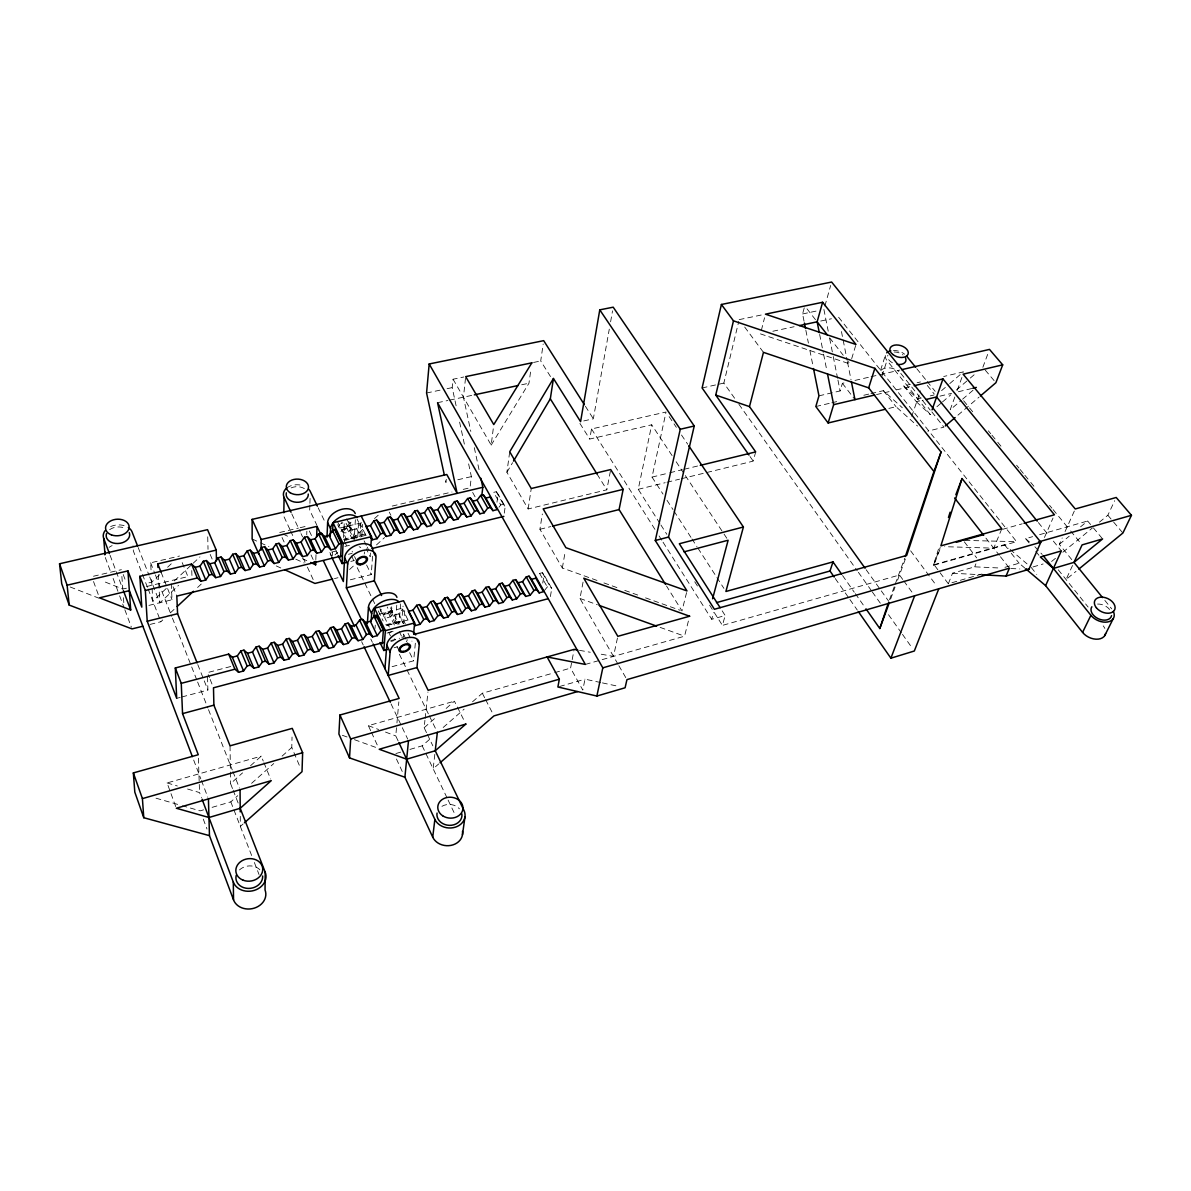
<?xml version="1.0" encoding="UTF-8"?>
<svg xmlns="http://www.w3.org/2000/svg" width="1191" height="1191" viewBox="0 0 1191 1191"><rect width="100%" height="100%" fill="white"/><g stroke="black" fill="none" stroke-linecap="round" stroke-linejoin="round"><path stroke-width="0.75" stroke-dasharray="5 3.75" d="M299.283 765.232L291.78 747.457L292.033 737.05M306.742 534.744L306.846 531.275M309.868 505.088L309.705 510.195L316.702 524.844M309.913 503.391L310.136 496.587M315.823 559.636L316.017 554.44M332.319 555.691L332.468 552.311M343.529 537.528L344.244 523.43M355.365 519.708L354.218 539.836L346.06 523.221M357.732 536.739L358.58 522.105A14.858 9.349 -25.4 0 0 358.268 519.618M360.769 523.385L360.01 536.144L344.318 539.91M361.811 536.218L362.54 524.293M370.401 553.026L370.163 556.673L366.262 548.768M350.333 579.794L371.279 574.568L372.768 552.684M375.016 628.52L375.269 625.141M396.767 605.236L395.248 623.355L387.209 606.993M403.362 623.771L401.799 620.6L403.049 606.145M405.297 623.98L403.809 620.973L404.851 609.152M398.107 740.906L395.769 735.919L396.767 724.813M396.945 722.952L398.836 701.871M392.107 666.677L413.649 660.811L415.391 642.798M456.108 405.774L452.193 387.611L453.056 379.229L463.79 376.996M446.283 479.318L445.955 482.519L444.794 477.144M426.512 732.673L424.13 727.731L424.919 720.332M425.127 718.486L427.956 692.016M465.502 378.336L463.448 397.184L470.802 431.425M434.819 754.365L433.152 768.761L438.675 763.952M468.629 463.895L471.368 476.608L470.043 487.774L460.991 489.903M453.056 379.229L491.183 445.092L493.565 426.289M496.96 502.23L498.061 494.071L496.26 491.734L493.625 492.359L500.756 504.924L498.061 508.453M610.373 471.249L606.815 489.814L528.149 508.959L506.904 472.261L509.718 451.776M504.284 513.142L505.192 506.622L498.061 494.071M491.183 445.092L528.968 383.219L530.888 369.642M550.51 376.579L540.714 360.962L543.185 344.035M528.149 508.959L531.246 488.518M597.019 580.449L562.331 568.003L539.925 529.28L542.352 513.991M542.739 583.069L544.079 574.97L542.307 572.722L539.612 573.422L537.722 575.789M550.376 596.572L551.761 588.488L544.079 574.97M562.331 568.003L565.293 551.061M672.081 455.587L651.715 424.8L589.724 439.062L591.525 428.968L666.037 412.012L652.028 477.085L663.015 494.086M583.769 420.929L593.341 418.785L609.286 329.133M610.596 321.823L612.546 310.851M617.98 664.146L579.972 598.463L583.471 579.913M600.681 682.532L584.989 679.168L582.801 690.065L570.578 668.121L571.874 661.303M572.201 659.606L574.151 649.378M659.918 523.43L638.227 489.307L651.715 424.8M617.459 638.004L613.499 656.405L599.192 653.859M734.609 398.226L723.845 383.1L738.762 321.391M686.567 592.597L681.996 610.938L666.513 585.987M761.362 330.309L764.548 317.759M585.347 664.429L684.542 636.188L688.785 619.543M681.356 478.737L753.218 461.125L755.69 451.91M722.163 610.834L725.155 615.509L711.727 619.29L713.513 612.621M804.044 321.228L802.585 313.948L804.759 305.968M902.733 579.451L899.488 575L722.431 625.394L725.155 615.509M824.872 306.042L830.663 285.468M818.961 395.844L840.102 390.931L842.394 383.323L845.982 382.49M851.684 358.685L855.987 344.467M838.613 317.238L1016.593 541.667L933.357 565.353L939.505 545.85M880.596 370.163L885.613 354.501A11.806 7.354 17 0 0 886.997 360.471L930.35 414.662L931.496 411.446L943.897 427.167L927.789 431.157M881.95 376.133L886.997 360.471M911.755 416.284L920.494 390.827M954.84 396.975L950.18 409.823L961.197 400.384M961.911 377.443L956.581 392.167L972.749 388.281M889.483 599.728L894.545 585.912M895.185 584.185L904.698 558.281M890.6 599.162L895.037 587.089M897.582 580.181L905.473 558.698M982.858 367.304L988.292 352.67M933.357 565.353L940.235 547.488M981.95 574.017L948.334 583.784L934.057 564.698L940.414 548.217M948.334 583.784L952.532 573.228L974.7 566.842L999.978 568.018M974.7 566.842L975.92 563.834M1001.795 528.804L993.756 548.158L944.686 546.684M1044.447 537.483L1053.008 518.04M1071.736 559.591L1059.335 544.317L1062.208 537.945M1065.067 531.588L1075.265 508.959M1072.54 565.487L1066.049 579.511L1075.994 571.382M1099.412 522.179L1107.853 515.241L1114.687 500.711M506.904 472.261L512.577 462.689M356.332 538.138L352.268 529.891L349.246 526.616L346.432 527.285L342.963 532.109L346.998 540.372M352.268 529.891L356.764 528.819L360.233 524.01L365.965 535.533M400.206 603.897A15.438 9.096 -26.1 0 1 400.474 606.338L398.925 624.441L394.236 615.062L391.214 611.936L388.311 612.68L384.648 617.548L389.308 627.091M394.236 615.062L398.851 613.856L402.528 609.003L408.811 621.628M544.436 590.528L547.294 586.955L550.004 586.24L551.761 588.488M159.668 574.687L151.733 582.146L146.314 583.456M167.603 567.229L172.903 562.241M166.278 588.458L152.82 601.083L151.436 576.876M174.362 580.88L191.87 564.474M193.21 563.209L199.954 556.897M149.709 576.965L159.847 602.884L178.561 585.362M150.036 624.426L160.845 621.747L163.569 619.216M170.373 612.859L175.821 607.782M197.587 587.476L201.666 583.679M340.924 531.543L352.685 520.72M334.969 554.887L337.693 552.386M352.7 538.615L364.982 527.345M374.525 518.591L379.989 513.589M349.603 569.477L354.978 564.579M376.49 544.927L384.559 537.558M232.498 788.561L230.563 783.633L242.577 772.87M250.572 765.709L261.261 756.136L263.256 761.049M212.087 807.364L230.816 801.871L237.738 795.692M251.599 783.321L273.766 763.535M282.073 756.121L291.78 747.457M243.083 823.993L240.344 826.42L240.269 815.537M424.13 727.731L435.147 718.084M446.149 708.422L454.411 701.186L465.041 722.431M409.927 749.422L422.195 745.819L431.991 737.259M443.171 727.478L464.148 709.136M472.544 701.797L482.325 693.236L552.922 673.153M941.56 390.648L948.378 384.782M949.748 383.606L963.385 371.875L943.704 376.49M936.915 406.726L941.098 403.139M942.483 401.948L950.835 394.787M956.403 390.008L968.938 379.244M970.323 378.053L975.891 373.274M962.566 399.208L973.583 389.785M957.951 415.153L979.032 397.139M1059.335 544.317L1069.25 536.158M1080.579 526.824L1087.651 521.003L1092.251 526.511M1051.593 561.482L1055.822 558.028M1062.848 552.237L1092.385 527.97M203.587 809.85L200.177 810.848L182.506 805.786M395.903 753.531L401.159 751.983M1032.939 566.961L1043.122 563.968M1004.951 567.333L1019.094 563.209L1024.677 567.928M559.591 686.492L584.989 679.168M175.717 806.56L167.082 782.934L261.261 756.136M370.699 730.723L368.376 725.661L454.411 701.186M554.693 672.647L570.578 668.121M934.057 564.698L1004.504 544.659L1008.732 548.247M1029.039 542.888L1025.645 538.645L1032.627 536.65M1039.594 534.67L1087.651 521.003M1002.554 529.34L1022.235 523.817M394.042 647.755L397.437 646.847M390.752 640.609L399.7 638.227M176.7 698.343L180.169 697.42M181.91 696.958L207.889 690.036L207.517 676.101M390.856 641.473L394.251 640.564M389.561 632.227L393.119 631.29M386.956 633.091L391.631 631.855M385.646 624.828L401.799 620.6M387.611 625.215L403.809 620.973M230.712 666.513L207.428 672.617L209.437 677.679M386.375 625.677L409.883 619.484M379.408 614.094L403.302 607.901M334.448 578.603L337.991 577.724M539.925 529.28L550.718 526.601M148.92 605.385L172.025 599.743L171.296 583.858M638.227 489.307L665.173 482.697M666.975 482.251L679.555 479.169M350.839 561.408L354.352 560.544M652.028 477.085L668.121 473.184M669.908 472.738L682.413 469.701M684.2 469.269L698.492 465.8M348.457 554.277L352.074 553.383M500.756 504.924L503.391 504.284L505.192 506.622M344.884 546.431L349.425 545.344M336.457 550.897L329.535 552.579L331.068 555.795M126.425 588.205L122.807 589.069L102.098 580.791M921.313 398.017L917.725 398.881L903.716 385.884L910.415 384.321M930.29 395.874L933.878 395.025M146.672 586.493L187.91 576.608L181.613 561.169M343.44 539.285L366.649 533.717M888.858 408.409L896.004 406.697L917.502 426.021M903.716 385.884L916.415 401.799L923.144 400.191M939.937 396.156L951.579 393.358M344.333 540.431L366.902 535.072M339.748 528.015L362.645 522.581M876.516 394.578L889.082 391.616M896.272 389.919L912.44 386.107M93.479 576.236L121.378 569.685M151.034 569.849L150.632 562.807L179.513 556.033M279.736 532.481L298.479 528.075M300.192 527.673L307.01 526.08M392.241 506.056L451.955 492.017M815.835 406.533L830.053 403.198M831.839 402.781L838.94 401.099M863.832 395.263L869.177 393.998M870.949 393.581L883.394 390.663L902.302 407.739M917.115 382.743L920.464 381.954M457.806 479.765L471.368 476.608M854.959 380.42L869.311 377.115M871.097 376.713L878.273 375.046M880.075 374.644L899.8 370.088M702.109 387.953L723.845 383.1M437.559 402.692L447.905 400.489M449.632 400.116L472.544 395.233M521.688 384.767L528.968 383.219M772.855 331.247L794.114 326.721M820.718 321.049L831.452 318.756M426.572 393L440.238 390.127M447.072 388.698L452.193 387.611M802.585 313.948L816.788 310.955M533.553 362.451L540.714 360.962M739.179 319.62L762.865 314.692M965.023 540.401L1016.593 541.667M1010.817 568.524L1019.853 568.956M952.532 573.228L980.193 574.702M579.526 650.346L590.26 652.251M602.423 682.905L618.129 686.269M156.006 798.193L180.734 805.28M167.082 782.934L177.34 785.986M187.597 789.023L199.552 792.581L201.428 797.568M760.454 333.882L850.061 364.014L847.798 361.096M603.956 582.935L617.831 587.907M624.769 590.394L638.644 595.381M645.582 597.867L680.269 610.313M579.972 598.463L597.391 604.76M660.142 627.389L684.542 636.188M342.368 735.294L347.549 737.169M354.442 739.671L378.604 748.41M368.376 725.661L378.649 729.517M385.497 732.078L395.769 735.919M70.165 586.984L98.868 598.18M276.223 565.919L281.284 568.196M252.135 538.972L258.849 542.069M260.531 542.843L268.928 546.729M295.785 559.16L304.181 563.03M302.261 558.594L307.278 560.931M283.071 534.059L289.741 537.23M1010.132 549.453L1027.014 563.849M1025.645 538.645L1029.605 542.113M1034.875 546.758L1042.185 554.44M916.415 401.799L930.35 414.662M985.225 370.103L994.708 381.328M1107.853 515.241L1112.483 520.72M1113.63 522.09L1122.89 533.032M1093.398 527.896L1102.598 538.928M963.638 400.757L968.357 406.488M969.534 407.918L974.238 413.649M988.366 430.844L990.718 433.703M991.895 435.132L996.599 440.864M997.775 442.293L1001.303 446.595M1016.608 465.219L1018.96 468.078M1020.136 469.507L1023.665 473.81M1024.841 475.239L1029.56 480.97M1030.736 482.4L1034.264 486.702M1049.569 505.326L1051.921 508.185M1053.097 509.614L1069.503 529.593M1070.649 530.978L1080.937 543.513M916.832 368.734L926.003 380.033M927.149 381.448L935.173 391.333M1104.846 600.398L1111.694 608.839M927.298 385.467L934.28 394.087M1038.373 522.581L1048.824 535.503M1053.38 541.116L1061.33 550.927M900.783 373.393L930.216 410.091M1058.263 569.804L1088.112 607.038M1035.813 551.373L1039.207 555.616M1031.242 567.452L1036.765 574.434M883.394 390.663L896.004 406.697M1004.504 544.659L1010.117 551.79M1011.248 553.22L1019.094 563.209M807.007 308.841L816.014 320.364M829.621 337.812L843.243 355.275M985.925 538.124L999.338 555.319M1000.455 556.748L1009.402 568.196M842.394 383.323L853.917 398.285M964.308 541.816L976.65 557.864M744.703 327.063L763.461 352.357M910.653 550.837L936.617 585.853M903.82 580.94L913.557 594.324M866.155 569.745L880.209 589.381M881.28 590.885L888.843 601.455M738.911 404.285L857.282 570.802M858.369 572.305L871.276 590.468M872.348 591.987L882.04 605.609M888.501 614.69L901.408 632.853M902.48 634.371L912.172 647.993M842.558 575.521L854.26 592.18M855.332 593.684L864.904 607.321M750.032 456.54L753.218 461.125M835.248 578.528L848.885 598.061M849.942 599.564L857.297 610.09M669.134 416.612L676.354 427.346M681.505 435.013L687.698 444.213M676.16 461.751L684.304 474.063M685.331 475.596L723.026 532.541M724.039 534.089L728.118 540.238M667.005 500.28L672.989 509.554M673.987 511.088L690.959 537.379M691.956 538.913L696.958 546.654M697.956 548.188L715.925 576.012M716.922 577.561L723.905 588.384M585.391 406.28L593.341 418.785M660.901 524.978L666.811 534.297M694.74 581.774L698.7 588.012M709.583 605.147L722.431 625.394M591.525 428.968L655.11 529.638M659.07 535.935L662.062 540.654M663.045 542.218L711.727 619.29M579.928 423.43L589.724 439.062M597.063 474.122L606.815 489.814M618.873 665.695L626.942 679.629M496.26 491.734L503.391 504.284M542.307 572.722L550.004 586.24M539.612 573.422L547.294 586.955M472.648 492.434L475.239 497.094M389.278 512.13L390.916 515.316M482.325 693.236L484.826 698.09M485.66 699.712L493.134 714.272M357.077 519.082L358.58 522.105M364.118 540.878L366.426 545.538M367.2 547.086L368.734 550.182M356.764 528.819L360.843 537.052M398.851 613.856L403.541 623.34M408.051 633.255L411.967 641.16M346.715 518.919L351.003 527.628A4.764 2.992 -25.4 0 1 345.286 532.868A4.764 2.992 -25.4 0 1 343.574 527.97A4.764 2.992 -25.4 0 1 351.003 527.628M390.484 607.782L392.792 612.487A4.958 2.903 -26.1 0 1 386.822 617.846A4.958 2.903 -26.1 0 1 385.184 613.052A4.958 2.903 -26.1 0 1 392.792 612.487M403.749 634.729L408.528 644.42M349.246 526.616L354.933 538.183M391.214 611.936L397.466 624.62M366.59 564.996L371.279 574.568M399.253 631.498L401.65 636.381M409.659 652.668L413.649 660.811M346.432 527.285L352.104 538.868M388.311 612.68L394.549 625.379M337.276 521.167L342.249 531.365M354.516 556.525L356.704 561.006M379.914 608.586L383.74 616.447M337.678 524.68L339.152 527.732M397.005 646.519L399 650.599M344.244 540.952L346.685 545.954M351.539 555.944L353.98 560.946M357.211 567.616L375.046 604.269M378.291 610.923L383.16 620.928M388.832 632.585L390.454 635.92M399.372 654.246L428.522 714.183M429.326 715.836L436.561 730.693M318.146 507.798L325.217 522.462M427.301 734.311L432.854 745.834M335.936 550.808L337.47 554.009M329.907 552.505L332.229 557.388M422.195 745.819L447.31 798.432M448.099 800.069L455.185 814.912M370.803 639.031L372.366 642.321M309.332 531.007L312.444 537.573M361.647 641.681L363.24 645.046M391.08 703.941L407.694 739.075M291.795 513.887L300.266 531.99M301.04 533.628L302.574 536.918M311.03 554.976L313.337 559.904M289.86 529.325L283.756 516.194A13.682 9.751 1 0 1 283.086 513.678M290.619 530.978L293.671 537.543M303.571 558.892L305.09 562.167M307.382 567.08L313.456 580.181M396.454 759.009L403.362 773.897M282.029 537.454L284.307 542.426M371.473 732.405L378.425 747.576M210.182 554.425L213.055 561.214M263.926 762.672L270.595 779.003M173.082 586.761L176.804 596.096M210.122 679.361L213.487 687.803M161.157 572.409L172.025 599.743M197.78 664.593L207.889 690.036M150.632 562.807L154.726 573.199M155.411 574.925L171.757 616.402M172.427 618.129L196.947 680.314M197.632 682.041L207.844 707.945M208.514 709.672L232.26 769.907M232.915 771.545L239.421 788.055M138.186 547.547L149.024 575.238M233.138 790.199L238.274 803.359M147.446 587.267L133.362 551.001L133.02 545.82M148.116 588.994L160.845 621.747M230.816 801.871L233.362 808.421M233.987 810.059L251.688 855.629M254.368 862.492L259.028 874.522M123.209 574.524L126.276 582.593M193.671 760.052L200.817 778.884M201.458 780.552L207.8 797.241M110.078 555.304L122.807 589.069L121.765 574.97M105.284 557.507L110.495 571.442M113.115 578.409L118.981 594.101M119.636 595.842L124.206 608.035M124.861 609.777L131.367 627.166M203.274 819.11L206.996 829.04M93.523 581.536L98.883 596.2M459.622 422.12L464.713 445.732M474.301 447.652L479.333 471.085M805.86 330.324L808.406 343.068M809.865 350.348L813.14 366.724M841.456 331.56L847.143 360.233M847.501 362.019L851.044 379.944M823.904 309.466L828.221 331.187M829.651 338.423L832.896 354.724M833.253 356.541L837.571 378.262M837.943 380.063L840.102 390.931M819.646 334.418L823.234 352.432M823.591 354.233L826.822 370.446M123.447 597.688L123.953 604.596M158.343 574.628L159.847 602.884M198.391 758.205L199.552 792.581M191.751 570.578L191.93 575.461M207.725 536.813L208.023 549.334M230.042 745.819L230.563 783.633M352.328 552.029A4.809 2.978 -25.6 0 1 352.223 551.239M359.161 546.803A4.809 2.978 -25.6 0 1 360.754 547.577M403.362 634.088A5.002 2.888 -26.3 0 1 403.838 635.518M403.615 636.381A5.002 2.888 -26.3 0 1 403.079 637.259M395.71 639.865A5.002 2.888 -26.3 0 1 394.623 638.763M239.451 869.966A13.429 11.21 -8.4 0 1 260.546 870.561M110.644 526.541A14.724 10.332 -4.4 0 1 125.263 525.99M109.661 529.667A11.776 8.277 -4.4 0 1 123.804 527.821M109.11 547.369A14.56 10.317 -4.8 0 1 112.133 545.612M291.125 487.908A11.061 7.801 1.2 0 1 304.509 488.697M286.882 487.908A13.83 9.751 1.2 0 1 303.348 485.824M1103.223 625.885A13.488 9.096 25.3 0 1 1104.846 628.446M1097.566 604.06A10.898 7.28 25.1 0 1 1109.625 609.494M881.117 370.252A11.702 7.369 17.1 0 1 898.907 371.532M893.473 350.452A11.806 7.354 17 0 1 904.624 354.174M441.95 806.322A12.55 10.451 4.5 0 1 459.443 808.838M892.431 362.793A9.439 5.881 17 0 1 887.846 355.246M894.143 352A9.439 5.881 17 0 1 903.061 354.978M364.312 551.939A6.029 3.707 -25.6 0 1 364.178 554.009M348.74 521.628A5.94 3.737 -25.4 0 1 347.861 527.792A5.94 3.737 -25.4 0 1 339.673 528.581M339.018 526.75A5.94 3.737 -25.4 0 1 339.867 524.546M340.805 523.504A5.94 3.737 -25.4 0 1 341.996 522.596M342.889 522.864A5.925 3.752 -25.3 0 1 341.445 523.34M391.258 606.77A6.178 3.647 -26.1 0 1 385.795 614.035A6.178 3.647 -26.1 0 1 381.269 609.36M407.218 639.701A6.268 3.603 -26.3 0 1 406.265 641.889M401.754 637.289A6.268 3.603 -26.3 0 1 403.258 637.021"/><path stroke-width="1.5" d="M982.039 574.806L1006.023 576.072L1009.402 568.196L626.942 679.629L625.096 687.773L596.87 696.05L557.894 686.984L559.338 679.183L547.116 656.956L585.347 664.429L437.559 402.692L457.15 493.342L446.789 474.509L252.135 519.38L252.135 538.972L258.834 554.023M261.112 550.168L261.171 539.508L252.135 519.38M240.21 808.287L208.946 817.502L176.328 808.242L271.265 780.641L240.21 808.287L265.206 872.169L265.042 889.99A16.585 13.95 -9.1 0 1 254.323 908.123A16.585 13.95 -9.1 0 1 233.54 899.905L209.467 835.65L208.425 798.908M283.815 512.785L284.083 497.436A13.83 9.751 1.2 0 1 286.882 487.908M383.591 642.515L213.487 687.803L213.889 705.161L230.042 745.819L292.257 728.371L302.633 752.712L302.023 771.694L244.453 822.773M310.628 562.494L315.645 564.817L315.764 561.363M316.642 536.962L317.029 526.348L261.171 539.508M327.004 537.29L327.614 522.626A14.828 9.379 -25.3 0 1 340.269 509.733A14.828 9.379 -25.3 0 1 355.246 513.559M330.249 536.069L330.577 528.744L327.614 522.626M332.602 531.871L333.004 522.73L482.817 487.298L480.881 478.291M340.611 557.046L341.296 543.379L334.463 529.266M345.569 562.703L342.07 563.566L343.082 543.483L333.004 522.73M372.887 550.867A15.066 9.275 -25.6 0 0 359.34 544.242A15.066 9.275 -25.6 0 0 344.601 557.775L343.365 581.536L331.842 557.403M361.349 619.231L346.373 587.848L347.653 564.102L344.601 557.775M373.155 643.959L399.149 698.432L339.941 715.017L338.914 734.043L349.514 757.893L404.895 777.217L432.72 837.154A15.498 13.012 4.2 0 0 450.957 845.387A15.498 13.012 4.2 0 0 462.495 831.392M349.514 757.893L350.69 738.956L339.941 715.017M370.892 545.746L371.488 536.65L361.215 516.09M367.364 623.533L368.466 607.187A15.394 9.126 -26 0 1 381.715 594.041A15.394 9.126 -26 0 1 396.945 597.346M371.145 621.062L371.652 613.797L368.466 607.187M381.582 595.53L374.346 580.806L375.999 557.12A15.096 9.26 -25.7 0 0 362.451 550.54A15.096 9.26 -25.7 0 0 347.653 564.102M373.855 617.266L374.495 608.214L403.526 600.726L414.632 622.938L413.605 633.746M375.746 618.367L375.999 614.988L383.383 630.233L382.341 643.736M387.239 649.586L383.83 650.494L385.393 630.649L374.495 608.214M384.931 668.642L386.792 645.165A15.647 8.992 -26.3 0 1 400.325 631.9A15.647 8.992 -26.3 0 1 415.674 634.952M386.792 645.165L390.097 651.998L388.177 675.446L416.969 667.555L419.277 644.152L417.252 640.088M584.394 404.717L543.677 340.656L429.177 363.97L426.572 393L444.407 475.358M404.895 777.217L408.483 740.742M437.365 732.346L435.236 750.762L463.939 810.342A15.677 13.071 4.5 0 1 455.26 827.194A15.677 13.071 4.5 0 1 434.864 819.393L398.881 742.574M432.72 837.154L434.864 819.393M481.745 495.992L482.817 487.298M462.465 834.787L464.952 817.071M513.515 461.081L550.316 398.821L553.443 378.485L580.583 421.659L599.773 309.854L613.201 307.189L694.234 426.006L668.523 537.067L714.406 609.271L906.679 555.438L941.054 452.029L874.864 368.332L733.477 320.841L721.404 304.479L831.631 282.044L1040.815 542.247L1028.89 569.372L1006.023 576.072M665.546 584.424L619.082 509.584L623.146 489.367L610.7 469.567L531.246 488.518L509.718 451.776L553.443 378.485M596.87 696.05L602.81 667.838L429.177 363.97M623.146 489.367L543.17 508.885L565.889 547.681L686.984 590.93L655.288 540.506L680.269 429.251L599.773 309.854M721.404 304.479L702.109 387.953L748.96 455.022M700.278 465.368L755.69 451.91L715.746 395.07L733.477 320.841M865.083 568.226L749.481 406.607L763.461 352.357L868.671 387.864L933.938 471.502L905.324 556.554M712.605 598.775L728.118 540.238L684.006 551.865M688.726 445.747L743.407 527.003L725.9 591.48L832.985 561.884L841.501 574.002M822.609 302.276L855.987 344.467L765.456 314.171L822.609 302.276L817.13 321.808L819.289 332.617M885.285 409.272L828.132 422.984L833.64 404.672L827.537 374.048M948.453 517.49L950.135 512.175M868.671 387.864L874.864 368.332M834.191 577.025L829.993 571.01L832.985 561.884M865.976 608.839L879.807 628.52L888.278 603.152M932.062 409.838L942.974 378.917L1054.437 514.795L1024.022 523.311M933.938 471.502L941.054 452.029M879.807 628.52L889.335 602.616M858.339 611.593L890.898 658.191L914.643 595.798M901.602 369.672L989.498 349.41L1002.703 364.848L995.899 382.728L980.431 395.933M955.837 494.741L961.42 480.167M938.791 588.771L914.316 651.015L890.898 658.191M1105.59 633.552A13.488 9.096 25.3 0 1 1095.973 639.195A13.488 9.096 25.3 0 1 1082.574 632.391L1045.609 585.63L1061.33 550.927L1040.338 557.031L1053.395 568.449L1073.984 562.375L1102.598 538.928L1082.083 544.897L1073.984 562.375L1102.553 597.584M1002.703 364.848L963.102 374.182L1075.265 508.959L1116.205 497.481L1131.45 515.301L1122.89 533.032L1078.838 569.06M1082.574 632.391L1090.896 615.315L1043.301 555.84M1104.667 635.741L1113.198 618.725M142.831 626.228L132.022 628.908L69.212 605.088L67.113 585.213L127.943 570.891L141.803 607.127L139.853 576.325L191.543 564.058L195.16 567.318L199.984 566.172L203.333 561.259L206.341 560.544L209.914 563.805L215.735 577.65L220.543 576.489L223.953 571.561L226.945 570.846L230.459 574.092L235.237 572.931L238.662 568.033L241.639 567.303L245.093 570.549L249.842 569.402L253.266 564.504L256.229 563.79L259.638 567.035L264.342 565.904L267.781 561.021L270.729 560.306L274.079 563.551L278.754 562.42L282.207 557.537L285.125 556.837L288.416 560.083L293.075 558.951L296.529 554.098L299.432 553.398L302.678 556.644L307.293 555.527L310.762 550.659L313.65 549.974L316.836 553.22L321.436 552.103L324.905 547.264L327.778 546.565L330.904 549.81L335.475 548.709L338.959 543.885L341.802 543.185M209.914 563.805L214.693 562.658L218.072 557.76L221.064 557.046L224.563 560.306L230.459 574.092M191.543 564.058L197.289 577.992L200.907 581.238L205.76 580.062L209.14 575.134L212.162 574.404L215.735 577.65M224.563 560.306L229.327 559.175L232.707 554.277L235.669 553.577L239.123 556.837L245.093 570.549M239.123 556.837L243.857 555.721L247.252 550.837L250.199 550.138L253.594 553.398L259.638 567.035M253.594 553.398L258.283 552.282L261.692 547.398L264.625 546.714L267.96 549.974L274.079 563.551M267.96 549.974L272.635 548.857L276.044 543.989L278.962 543.304L282.252 546.565L288.416 560.083M282.252 546.565L286.882 545.463L290.306 540.61L293.194 539.925L296.425 543.185L302.678 556.644M296.425 543.185L301.04 542.099L304.464 537.245L307.338 536.56L310.523 539.836L316.836 553.22M310.523 539.836L315.094 538.749L318.548 533.91L321.406 533.226L324.533 536.501L330.904 549.81M139.853 576.325L145.332 590.498L147.208 621.24L176.7 698.343L175.315 667.972L228.687 654.112L232.334 657.224L237.307 655.928L240.865 650.956L243.961 650.152L247.549 653.264L253.862 668.255L258.819 666.945L262.422 661.973L265.519 661.154L269.062 664.236L273.99 662.94L277.592 657.968L280.674 657.164L284.143 660.246L289.041 658.951L292.658 654.008L295.725 653.204L299.135 656.286L304.003 655.005L307.635 650.063L310.672 649.259L314.022 652.355L318.846 651.075L322.493 646.147L325.515 645.358L328.805 648.455L333.599 647.189L337.261 642.262L340.254 641.473L343.484 644.569L348.248 643.304L351.926 638.406L354.903 637.617L358.074 640.713L362.808 639.463L366.486 634.565L369.448 633.791L372.56 636.887L377.264 635.652L380.956 630.754L383.889 629.979L376.937 615.643L374.019 616.402L370.356 621.27L365.682 622.491L362.555 619.365L359.608 620.139L355.975 625.022L351.256 626.258L348.085 623.131L345.122 623.89L341.489 628.803L336.74 630.039L333.51 626.913L330.517 627.687L326.9 632.6L322.121 633.835L318.831 630.724L315.838 631.498L312.221 636.426L307.412 637.676L304.062 634.55L301.04 635.339L297.437 640.267L292.599 641.532L289.19 638.406L286.153 639.195L282.565 644.152L277.682 645.418L274.213 642.291L271.161 643.095L267.573 648.053L262.675 649.318L259.147 646.207L256.065 647.011L252.492 651.983L247.549 653.264M324.533 536.501L329.073 535.414L332.527 530.591L335.371 529.921L340.998 541.533M228.687 654.112L234.91 669.208L238.557 672.29L243.559 670.98L247.147 665.992L250.274 665.173L253.862 668.255M386.286 536.426L383.368 533.181L380.569 533.866L377.056 538.66L372.575 539.746L366.009 526.616L370.475 525.544L373.959 520.75L376.743 520.095L379.661 523.355L386.286 536.426L390.737 535.355L394.266 530.561L397.035 529.891L399.923 533.136L404.345 532.064L407.873 527.285L410.627 526.616L413.456 529.861L417.847 528.804L421.391 524.025L424.13 523.37L426.914 526.616L431.276 525.559L434.834 520.795L437.559 520.139L440.283 523.385L444.615 522.328L448.173 517.579L450.883 516.924L453.563 520.169L457.88 519.127L461.453 514.393L464.133 513.738L466.768 516.983L471.055 515.941L474.628 511.207L477.308 510.567L479.899 513.812L484.156 512.785L487.729 508.066L490.394 507.426L492.94 510.656L497.168 509.629L490.067 497.049L485.854 498.061L483.308 494.801L480.658 495.426L477.115 500.146L472.872 501.158L470.281 497.898L467.616 498.523L464.073 503.242L459.8 504.269L457.165 501.009L454.486 501.649L450.942 506.369L446.655 507.396L443.96 504.135L441.265 504.776L437.737 509.525L433.42 510.552L430.695 507.292L427.971 507.932L424.458 512.681L420.11 513.723L417.326 510.463L414.602 511.118L411.089 515.867L406.712 516.909L403.883 513.649L401.129 514.304L397.63 519.082L393.238 520.125L390.35 516.864L387.596 517.519L384.098 522.298L379.661 523.355M429.564 621.821L426.661 618.725L423.773 619.484L420.066 624.337L415.451 625.558L408.364 611.37L412.949 610.179L416.642 605.326L419.5 604.596L422.418 607.723L429.564 621.821L434.134 620.615L437.871 615.777L440.73 615.018L443.573 618.129L448.129 616.923L451.865 612.085L454.694 611.34L457.493 614.452L462.019 613.246L465.755 608.422L468.584 607.678L471.323 610.789L475.819 609.613L479.571 604.79L482.37 604.045L485.065 607.157L489.531 605.981L493.297 601.172L496.081 600.443L498.716 603.554L503.153 602.378L506.919 597.584L509.688 596.855L512.279 599.966L516.686 598.805L520.467 594.026L523.206 593.297L525.767 596.408L530.129 595.262L533.925 590.483L536.65 589.753L539.151 592.88L543.498 591.719L535.846 578.171L531.514 579.302L529.012 576.161L526.288 576.876L522.536 581.64L518.189 582.771L515.629 579.645L512.904 580.345L509.153 585.123L504.776 586.27L502.17 583.128L499.416 583.843L495.679 588.637L491.273 589.783L488.608 586.657L485.839 587.371L482.117 592.165L477.68 593.326L474.971 590.2L472.187 590.915L468.465 595.723L463.999 596.885L461.245 593.758L458.431 594.488L454.724 599.296L450.228 600.472L447.414 597.346L444.585 598.076L440.893 602.899L436.368 604.09L433.509 600.949L430.666 601.693L426.974 606.532L422.418 607.723M177.176 606.517L193.508 591.287M440.06 762.761L493.967 715.895L577.471 691.614M945.297 425.961L955.137 417.55M209.467 835.65L143.769 817.711L142.414 798.61L302.633 752.712M350.69 738.956L559.338 679.183M1038.522 541.92L1131.45 515.301M602.81 667.838L1040.815 542.247M143.769 817.711L134.806 792.119L133.347 772.914L198.272 754.722L182.551 713.632L181.255 683.336L175.315 667.972M956.373 542.277L961.479 540.848M963.191 540.357L982.873 534.848M716.506 602.616L829.993 571.01M182.551 713.632L213.889 705.161M414.021 634.416L548.307 598.671M181.255 683.336L234.91 669.208M385.393 630.649L414.632 622.938M743.407 527.003L679.332 543.751L720.168 607.708M655.288 540.506L668.523 537.067M346.373 587.848L374.346 580.806M147.208 621.24L177.578 613.722L176.804 596.096L341.221 556.033M332.676 579.049L314.975 583.441L284.649 569.73M552.52 526.154L619.082 509.584M371.949 548.545L503.838 516.403M145.332 590.498L197.289 577.992M343.082 543.483L371.488 536.65M926.509 399.372L936.602 396.96L1037.197 521.137M972.749 388.281L976.337 387.417M157.956 567.452L157.763 563.864L216.256 550.093L207.547 529.667L59.55 563.775L61.709 583.709L69.212 605.088M833.64 404.672L874.715 394.995M914.226 385.69L942.974 378.917M680.269 429.251L694.234 426.006M474.36 394.846L518.04 385.542M799.414 325.59L817.13 321.808L827.358 334.909M1025.272 569.209L1028.89 569.372M577.739 650.018L574.151 649.378L428.135 690.304L416.969 667.555M715.746 395.07L749.481 406.607M599.133 605.385L656.658 626.124M127.943 570.891L130.697 610L99.478 597.822L129.343 590.662L192.361 756.598M1026.076 569.104L1045.609 585.63M413.485 623.489L415.451 625.558M370.595 537.588L372.575 539.746M906.53 356.035L915.685 367.319M954.601 497.987L983.692 535.265M828.132 422.984L815.835 406.533L818.961 395.844L813.498 368.54M550.316 398.821L597.063 474.122M485.854 498.061L492.94 510.656M531.514 579.302L539.151 592.88M483.308 494.801L490.394 507.426M529.012 576.161L536.65 589.753M480.658 495.426L487.729 508.066M526.288 576.876L533.925 590.483M477.115 500.146L484.156 512.785M522.536 581.64L530.129 595.262M472.872 501.158L479.899 513.812M518.189 582.771L525.767 596.408M470.281 497.898L477.308 510.567M515.629 579.645L523.206 593.297M467.616 498.523L474.628 511.207M512.904 580.345L520.467 594.026M464.073 503.242L471.055 515.941M509.153 585.123L516.686 598.805M459.8 504.269L466.768 516.983M504.776 586.27L512.279 599.966M457.165 501.009L464.133 513.738M502.17 583.128L509.688 596.855M454.486 501.649L461.453 514.393M499.416 583.843L506.919 597.584M450.942 506.369L457.88 519.127M495.679 588.637L503.153 602.378M446.655 507.396L453.563 520.169M491.273 589.783L498.716 603.554M443.96 504.135L450.883 516.924M488.608 586.657L496.081 600.443M441.265 504.776L448.173 517.579M485.839 587.371L493.297 601.172M437.737 509.525L444.615 522.328M482.117 592.165L489.531 605.981M433.42 510.552L440.283 523.385M477.68 593.326L485.065 607.157M430.695 507.292L437.559 520.139M474.971 590.2L482.37 604.045M427.971 507.932L434.834 520.795M472.187 590.915L479.571 604.79M424.458 512.681L431.276 525.559M468.465 595.723L475.819 609.613M420.11 513.723L426.914 526.616M463.999 596.885L471.323 610.789M417.326 510.463L424.13 523.37M461.245 593.758L468.584 607.678M414.602 511.118L421.391 524.025M458.431 594.488L465.755 608.422M411.089 515.867L417.847 528.804M454.724 599.296L462.019 613.246M406.712 516.909L413.456 529.861M450.228 600.472L457.493 614.452M403.883 513.649L410.627 526.616M447.414 597.346L454.694 611.34M401.129 514.304L407.873 527.285M444.585 598.076L451.865 612.085M397.63 519.082L404.345 532.064M440.893 602.899L448.129 616.923M393.238 520.125L399.923 533.136M436.368 604.09L443.573 618.129M390.35 516.864L397.035 529.891M433.509 600.949L440.73 615.018M387.596 517.519L394.266 530.561M430.666 601.693L437.871 615.777M384.098 522.298L390.737 535.355M426.974 606.532L434.134 620.615M376.743 520.095L383.368 533.181M419.5 604.596L426.661 618.725M373.959 520.75L380.569 533.866M416.642 605.326L423.773 619.484M370.475 525.544L377.056 538.66M412.949 610.179L420.066 624.337M373.661 552.43L375.225 555.557M332.527 530.591L338.959 543.885M374.019 616.402L380.956 630.754M317.372 506.16L310.3 491.481A13.83 9.751 1.2 0 0 308.707 489.203M329.073 535.414L335.475 548.709M370.356 621.27L377.264 635.652M338.229 555.601L342.07 563.566M380.003 642.5L383.83 650.494M365.682 622.491L372.56 636.887M321.406 533.226L327.778 546.565M362.555 619.365L369.448 633.791M317.029 526.348L321.019 534.729M318.548 533.91L324.905 547.264M359.608 620.139L366.486 634.565M315.094 538.749L321.436 552.103M355.975 625.022L362.808 639.463M323.476 560.931L354.501 626.54M364.044 646.728L390.276 702.258M351.256 626.258L358.074 640.713M307.338 536.56L313.65 549.974M348.085 623.131L354.903 637.617M304.464 537.245L310.762 550.659M345.122 623.89L351.926 638.406M284.083 497.436L291.021 512.249M314.111 561.542L315.645 564.817M301.04 542.099L307.293 555.527M341.489 628.803L348.248 643.304M336.74 630.039L343.484 644.569M293.194 539.925L299.432 553.398M333.51 626.913L340.254 641.473M290.306 540.61L296.529 554.098M330.517 627.687L337.261 642.262M286.882 545.463L293.075 558.951M326.9 632.6L333.599 647.189M322.121 633.835L328.805 648.455M278.962 543.304L285.125 556.837M318.831 630.724L325.515 645.358M276.044 543.989L282.207 557.537M315.838 631.498L322.493 646.147M272.635 548.857L278.754 562.42M312.221 636.426L318.846 651.075M307.412 637.676L314.022 652.355M264.625 546.714L270.729 560.306M304.062 634.55L310.672 649.259M261.692 547.398L267.781 561.021M301.04 635.339L307.635 650.063M258.283 552.282L264.342 565.904M297.437 640.267L304.003 655.005M292.599 641.532L299.135 656.286M250.199 550.138L256.229 563.79M289.19 638.406L295.725 653.204M247.252 550.837L253.266 564.504M286.153 639.195L292.658 654.008M243.857 555.721L249.842 569.402M282.565 644.152L289.041 658.951M277.682 645.418L284.143 660.246M235.669 553.577L241.639 567.303M274.213 642.291L280.674 657.164M232.707 554.277L238.662 568.033M271.161 643.095L277.592 657.968M229.327 559.175L235.237 572.931M267.573 648.053L273.99 662.94M262.675 649.318L269.062 664.236M221.064 557.046L226.945 570.846M259.147 646.207L265.519 661.154M218.072 557.76L223.953 571.561M256.065 647.011L262.422 661.973M214.693 562.658L220.543 576.489M252.492 651.983L258.819 666.945M206.341 560.544L212.162 574.404M243.961 650.152L250.274 665.173M203.333 561.259L209.14 575.134M240.865 650.956L247.147 665.992M199.984 566.172L205.76 580.062M237.307 655.928L243.559 670.98M195.16 567.318L200.907 581.238M232.334 657.224L238.557 672.29M157.763 563.864L161.157 572.409M177.578 613.722L197.111 662.896M137.516 545.82L132.097 531.975A14.724 10.332 -4.4 0 0 128.3 527.509M105.24 530.501A14.724 10.332 -4.4 0 0 103.706 538.421L109.438 553.621M123.417 590.676L130.697 610M202.068 799.235L233.302 882.084L233.54 899.905M59.55 563.775L67.113 585.213M133.347 772.914L142.414 798.61M804.401 323.044L805.503 328.508M851.401 381.73L854.959 399.655M103.706 538.421L104.987 554.038M216.256 550.093L216.464 560.797M240.061 789.707L240.24 811.905M262.66 875.995A13.429 11.21 -8.4 0 1 248.145 888.426A13.429 11.21 -8.4 0 1 236.235 875.266M265.206 872.169A16.793 14.024 -8.4 0 1 254.338 890.377A16.793 14.024 -8.4 0 1 233.302 882.084M129.283 532.615A11.776 8.277 -4.4 0 1 117.909 543.513A11.776 8.277 -4.4 0 1 106.594 533.479M104.808 554.842A14.56 10.317 -4.8 0 1 105.314 552.148M308.261 494.086A11.061 7.801 1.2 0 1 296.47 502.274A11.061 7.801 1.2 0 1 286.376 492.806M1113.347 611.415A13.622 9.096 25.1 0 1 1107.585 621.985A13.622 9.096 25.1 0 1 1090.896 615.315M1111.56 615.628A10.898 7.28 25.1 0 1 1098.459 618.799A10.898 7.28 25.1 0 1 1091.864 606.77M886.685 352.849A11.806 7.354 17 0 1 890.749 350.764M461.87 813.9A12.55 10.451 4.5 0 1 449.29 825.348A12.55 10.451 4.5 0 1 437.037 813.066M905.577 358.089A9.439 5.881 17 0 1 897.076 364.357M390.097 651.998A15.706 8.977 -26.4 0 1 405.58 638.123A15.706 8.977 -26.4 0 1 419.277 644.152M330.577 528.744A14.858 9.349 -25.4 0 1 341.46 516.522A14.858 9.349 -25.4 0 1 357.017 517.519M371.652 613.797A15.438 9.096 -26.1 0 1 383.085 601.366A15.438 9.096 -26.1 0 1 398.985 601.857M962.03 478.544L940.86 545.865L1001.795 528.804L962.03 478.544M531.856 362.838L493.774 424.577L465.681 376.624L531.856 362.838M465.86 724.068L435.236 750.762L406.667 759.188L379.2 749.258L465.86 724.068M689.634 616.223L617.831 636.322L583.784 578.216L689.634 616.223M360.486 563.983A4.838 2.963 -25.7 0 0 366.307 558.698A4.838 2.963 -25.7 0 0 358.804 559.115A4.838 2.963 -25.7 0 0 360.486 563.983M403.243 651.432A5.017 2.873 -26.4 0 0 409.317 646.028A5.017 2.873 -26.4 0 0 401.635 646.698A5.017 2.873 -26.4 0 0 403.243 651.432M243.143 880.209A13.488 11.24 -8.2 0 0 262.72 868.76A13.488 11.24 -8.2 0 0 241.967 860.765A13.488 11.24 -8.2 0 0 243.143 880.209M111.478 534.908A11.821 8.277 -4.3 0 0 129.164 527.018A11.821 8.277 -4.3 0 0 111.418 520.556A11.821 8.277 -4.3 0 0 111.478 534.908M290.098 492.687A11.106 7.801 1.3 0 0 308.305 488.518A11.106 7.801 1.3 0 0 293.82 479.467A11.106 7.801 1.3 0 0 290.098 492.687M1096.405 607.797A10.942 7.28 25 0 0 1114.27 610.477A10.942 7.28 25 0 0 1103.521 597.287A10.942 7.28 25 0 0 1096.405 607.797M442.65 815.761A12.61 10.466 4.6 0 0 462.837 809.418A12.61 10.466 4.6 0 0 445.628 797.851A12.61 10.466 4.6 0 0 442.65 815.761M892.788 354.501A9.468 5.881 17 0 0 908.063 354.203A9.468 5.881 17 0 0 896.376 344.958A9.468 5.881 17 0 0 892.788 354.501M360.144 564.832A6.044 3.707 -25.7 0 0 367.409 558.222A6.044 3.707 -25.7 0 0 358.044 558.743A6.044 3.707 -25.7 0 0 360.144 564.832M402.856 652.281A6.283 3.588 -26.4 0 0 410.463 645.522A6.283 3.588 -26.4 0 0 400.861 646.356A6.283 3.588 -26.4 0 0 402.856 652.281"/></g></svg>
